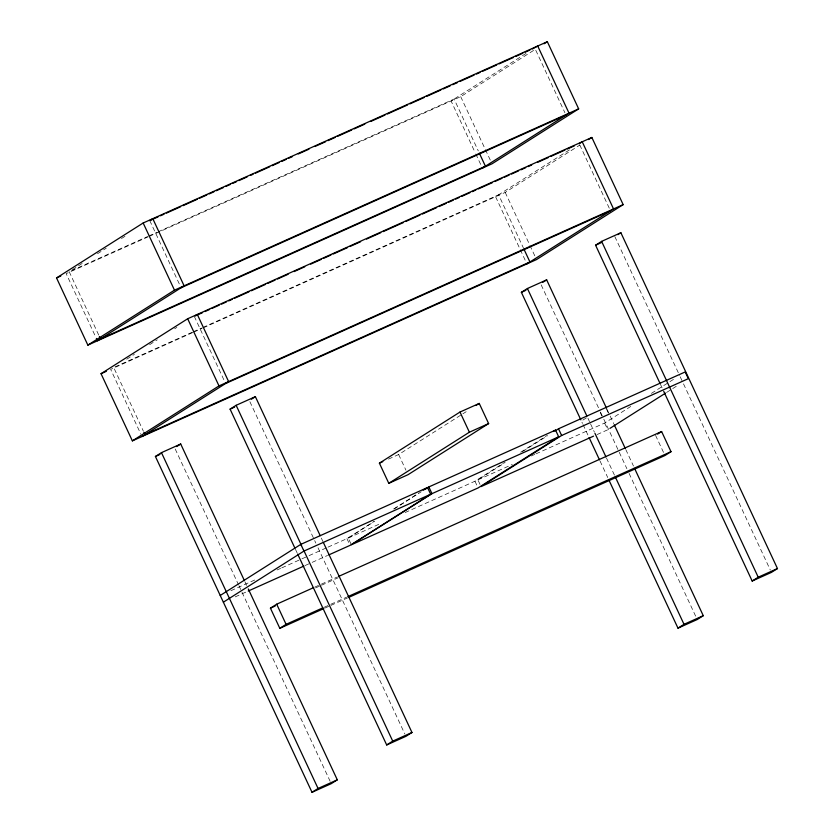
<?xml version="1.0" encoding="UTF-8"?>
<svg xmlns="http://www.w3.org/2000/svg" width="834" height="834" viewBox="0 0 834 834"><rect width="100%" height="100%" fill="white"/><g stroke="black" fill="none" stroke-linecap="round" stroke-linejoin="round"><path stroke-width="0.63" stroke-dasharray="4.17 3.13" d="M72.443 269.632L83.337 262.731M97.495 253.744L106.21 248.219M121.451 238.555L125.809 235.793M525.983 53.459L451.079 100.966L475.255 152.81M149.317 236.324L460.702 96.65L534.177 50.05M126.758 359.183L134.378 354.346M149.63 344.671L157.251 339.834M174.671 328.784L176.85 327.408M569.403 149.912L495.584 196.72L519.77 248.574M203.329 327.814L505.206 192.404L579.786 145.106M388.456 459.107L398.642 454.54L461.807 414.477M462.901 413.789L466.164 411.715M327.991 547.146L346.934 538.639L374.164 521.375M393.763 508.938L418.814 493.05M350.864 543.653L348.258 538.055L374.393 521.479M393.992 509.042L421.222 491.779M405.095 512.556L474.953 481.218L504.361 462.568M520.697 452.205L546.833 435.629M479.998 484.366L477.913 479.894L505.133 462.63M522.564 451.569L547.604 435.682M586.427 417.834L581.392 421.034L582.486 423.391M535.928 453.863L604.608 423.057L630.754 406.481M651.437 393.356L675.404 378.167M666.554 392.48L677.448 385.569M71.557 270.643L147.587 236.533M148.775 236.001L157.094 232.269M158.283 231.737L454.103 99.048L478.278 150.891M148.129 236.856L66.157 273.625L95.827 337.259M192.101 332.297L113.685 367.471L143.354 431.095M193.29 331.765L201.599 328.033M202.787 327.501L498.607 194.802L523.335 247.834M192.644 332.61L110.661 369.379L140.883 434.191M193.832 332.078L202.141 328.346M230.893 590.701L256.945 579.015M277.076 569.976L280.62 568.392M281.809 567.86L300.751 559.353M301.939 558.822L307.861 556.174M309.039 555.642L326.803 547.677M348.258 538.055L380.221 523.71M477.913 479.894L512.253 464.486M531.195 455.989L534.75 454.394M235.209 596.883L247.052 591.567M305.067 565.546L310.988 562.887M312.177 562.356L327.564 555.454M597.092 434.556L607.746 429.781L604.608 423.057M314.71 587.136L337.28 577.013M315.596 587.897L320.35 585.77M321.538 585.228L338.187 577.764M324.103 607.288L346.673 597.165M324.989 608.049L329.753 605.911M330.942 605.38L347.58 597.915M535.793 50.29L564.91 112.746M579.745 144.866L609.425 208.5M614.825 236.575L679.658 375.613M680.21 376.791L682.952 382.681M683.505 383.859L770.324 570.039M660.413 384.245L662.06 387.779M655.566 435.369L663.927 453.279M607.11 409.484L613.699 423.62M625.792 449.547L633.486 466.039M606.318 408.733L608.403 413.205M460.702 96.65L484.877 148.494M485.43 149.672L490.371 160.274M505.206 192.404L529.392 244.258M529.934 245.436L534.886 256.038M541.172 284.874L599.969 410.953M600.511 412.132L603.263 418.032M603.816 419.21L626.887 468.698M629.086 473.41L696.119 617.17M600.271 412.559L601.846 415.916M475.807 153.988L481.301 165.768M520.312 249.752L525.806 261.532M587.96 418.314L589.523 421.681M590.566 423.912L594.413 432.168M606.506 458.106L614.752 475.787M583.039 424.558L588.523 436.328M600.053 461.046L607.736 477.517M474.953 481.218L477.569 486.816M398.642 454.54L405.949 470.209M346.934 538.639L349.019 543.122M321.319 538.066L322.966 541.61M249.887 401.686L315.825 543.08M318.025 547.792L404.834 733.972M149.766 220.593L179.988 285.405M194.28 316.357L224.502 381.159M295.476 549.356L297.123 552.89M244.987 581.871L246.645 585.405M175.213 449.015L238.399 584.53M238.951 585.708L330.16 781.312M69.18 271.707L98.85 335.341"/><path stroke-width="1.25" d="M56.535 277.941L143.167 222.991L547.333 41.7L578.66 108.868L492.018 163.808L87.851 345.109L56.535 277.941L60.809 276.023M544.049 43.785L547.333 41.7M87.851 345.109L174.483 290.159L578.66 108.868M101.039 373.705L187.671 318.755L591.848 137.464L623.165 204.622L536.533 259.572L132.366 440.863L101.039 373.705L106.387 371.297M195.281 315.711L197.304 314.439L228.62 381.597L141.988 436.547M482.396 168.124L569.038 113.184L537.711 46.016L532.311 48.998M579.203 143.688L582.226 141.78L613.543 208.938L526.911 263.888M588.554 139.549L591.848 137.464M132.366 440.863L218.998 385.913L623.165 204.622M248.292 588.94L337.301 779.832L331.254 783.668L312.01 792.3L155.416 456.479L161.462 452.643L180.707 444.011L244.445 580.693M294.923 548.178L230.09 409.14L236.137 405.303L255.381 396.671L320.214 535.709M176.672 446.565L180.707 444.011M251.347 399.225L255.381 396.671M580.839 419.856L521.375 292.327L527.422 288.501L546.666 279.859L606.558 408.306M659.861 383.067L595.58 245.206L601.616 241.37L620.871 232.738L777.465 568.559L771.419 572.395L752.174 581.027L663.708 391.313M542.642 282.424L546.666 279.859M617.848 234.656L620.871 232.738M379.397 463.172L459.982 412.059L479.237 403.427L488.63 423.578L408.034 474.692L388.79 483.324L379.397 463.172L382.796 461.65M475.964 405.501L479.237 403.427M388.79 483.324L469.386 432.21L488.63 423.578M220.228 595.476L300.824 544.362L427.529 487.525L430.657 494.249L350.072 545.363L328.752 554.923M223.366 602.19L303.951 551.076L430.657 494.249M423.172 490.288L427.529 487.525M425.569 489.005L428.843 486.941L555.548 430.104L558.676 436.818L478.091 487.932L351.385 544.769L431.97 493.655L558.676 436.818M323.8 608.58L279.817 628.315L270.424 608.163L276.69 604.191L313.521 587.668M553.369 431.491L555.548 430.104M555.236 430.855L558.499 428.78L685.204 371.943L688.331 378.667L561.626 435.494L481.041 486.608L593.537 436.151M279.817 628.315L286.083 624.343L322.914 607.819M609.925 428.395L665.469 393.168M657.588 434.087L661.612 431.532L671.005 451.684L664.969 455.52L348.768 597.384M312.01 792.3L318.056 788.464L337.301 779.832M297.675 554.068L386.684 744.96L392.731 741.124L411.975 732.492L323.519 542.788M411.975 732.492L405.939 736.328L386.684 744.96M608.83 479.873L677.979 628.158L684.016 624.322L703.27 615.69L634.58 468.395M752.174 581.027L758.221 577.201L777.465 568.559M703.27 615.69L697.224 619.526L677.979 628.158M158.085 216.861L149.766 220.593L152.789 218.675L184.116 285.843L97.474 340.793L96.379 338.437M160.462 215.797L164.027 214.202M166.404 213.129L180.655 206.738M183.032 205.675L197.293 199.274M199.67 198.211L206.79 195.01M209.167 193.947L213.921 191.82M216.298 190.746L223.429 187.556M225.805 186.482L230.559 184.356M232.936 183.292L236.491 181.687M238.868 180.624L247.187 176.891M250.753 175.296L253.129 174.233M255.506 173.17L269.757 166.769M272.134 165.705L279.265 162.505M281.642 161.442L286.396 159.304M288.772 158.241L292.338 156.646M298.27 153.977L308.966 149.182M314.908 146.523L325.594 141.728M327.971 140.654L335.101 137.464M337.478 136.39L351.739 130M354.106 128.936L364.802 124.141M370.744 121.472L384.995 115.082M387.372 114.008L407.576 104.948M409.953 103.885L424.204 97.495M426.581 96.431L440.842 90.03M443.208 88.967L450.339 85.766M452.716 84.703L457.47 82.576M459.847 81.503L474.098 75.112M476.475 74.049L480.04 72.443M482.417 71.38L496.678 64.989M499.055 63.916L513.306 57.525M515.683 56.462L522.814 53.261M525.191 52.198L529.944 50.061M181.093 287.761L566.015 115.102M195.469 315.815L202.589 312.625M204.966 311.562L209.72 309.424M212.097 308.361L219.227 305.161M221.604 304.097L226.358 301.96M228.735 300.897L232.29 299.302M234.667 298.238L248.928 291.837M251.305 290.774L265.556 284.384M267.933 283.31L275.064 280.12M277.441 279.046L288.137 274.25M294.068 271.592L304.764 266.797M310.707 264.128L321.392 259.332M323.769 258.269L330.9 255.068M333.277 254.005L347.538 247.604M349.905 246.541L360.601 241.745M366.543 239.087L380.794 232.686M383.171 231.623L403.375 222.563M405.751 221.5L420.002 215.099M422.379 214.036L436.641 207.645M439.007 206.571L446.138 203.381M448.515 202.308L453.269 200.181M455.645 199.118L459.211 197.512M461.588 196.449L469.896 192.717M472.273 191.653L475.839 190.058M478.216 188.984L492.477 182.594M494.854 181.531L501.974 178.33M504.351 177.267L509.105 175.13M511.482 174.066L518.612 170.866M520.989 169.802L525.733 167.676M528.11 166.612L531.675 165.007M537.617 162.349L548.313 157.553M550.69 156.479L564.941 150.089M567.318 149.025L574.449 145.825M225.597 383.515L610.519 210.856M230.09 409.14L234.615 407.107M595.58 245.206L601.241 242.663M155.416 456.479L159.94 454.447M521.375 292.327L525.91 290.295M248.23 591.035L303.889 566.077M338.468 576.482L661.612 431.532M270.424 608.163L275.178 606.037M347.861 596.633L671.005 451.684M601.616 241.37L758.221 577.201M614.251 424.798L625.239 448.369M479.373 153.248L485.419 166.216L100.497 338.875L99.402 336.519M523.888 249.012L529.934 261.97L145.012 434.629L143.907 432.273M527.422 288.501L586.886 416.02M594.965 433.346L605.964 456.928M615.304 476.965L684.016 624.322M589.075 437.506L599.5 459.868M558.499 428.78L561.626 435.494M459.982 412.059L469.386 432.21M428.843 486.941L431.97 493.655M236.137 405.303L301.522 545.53M303.722 550.242L392.731 741.124M300.824 544.362L303.951 551.076M143.167 222.991L174.483 290.159M187.671 318.755L218.998 385.913M276.69 604.191L286.083 624.343M161.462 452.643L318.056 788.464"/></g></svg>
